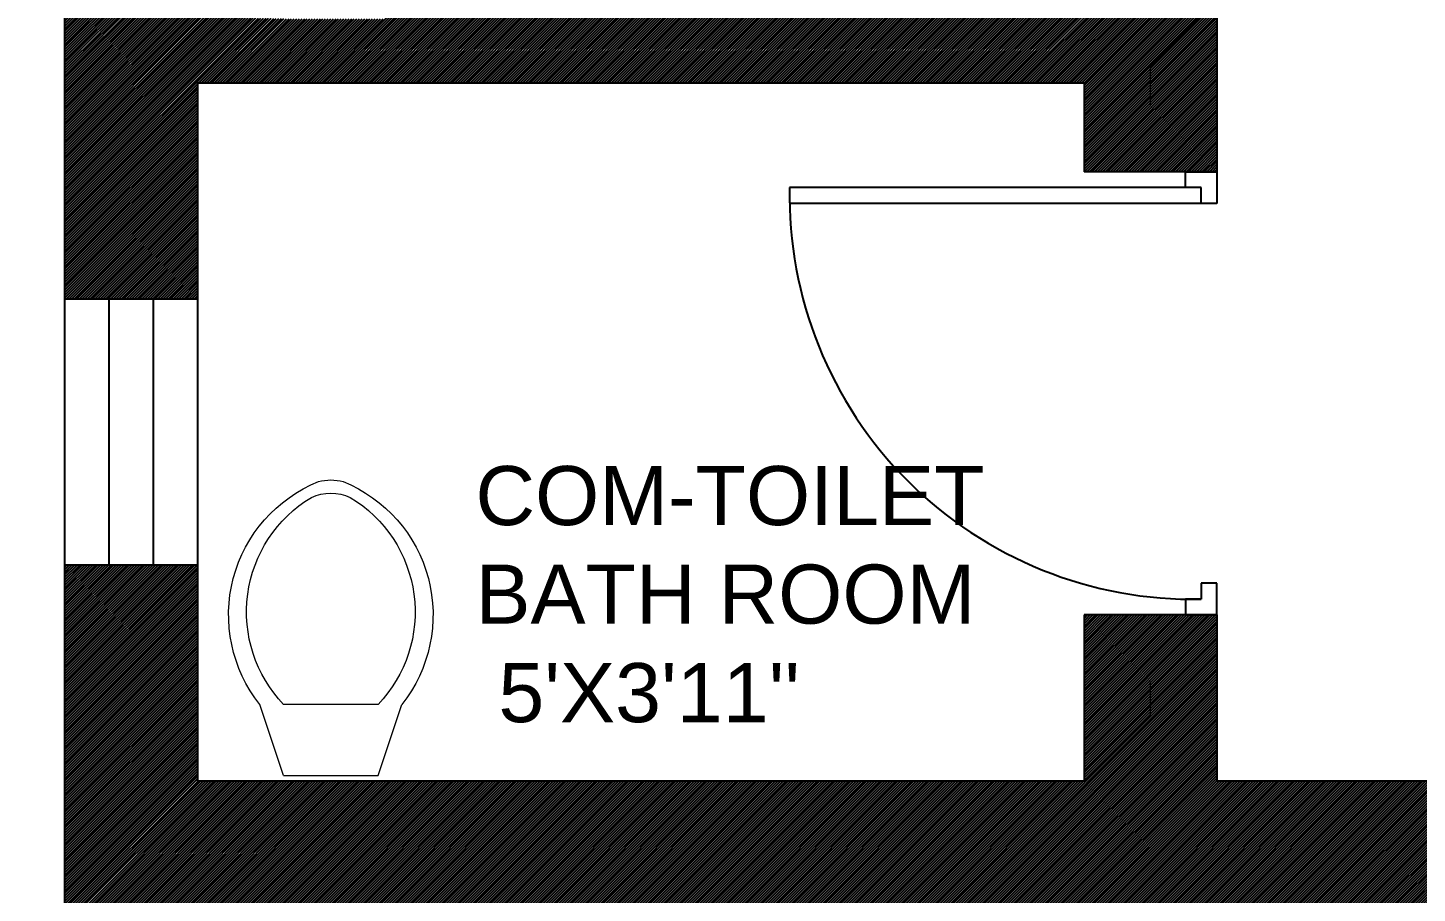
# Model space of a CAD drawing. Header units: inches. Extents: x 2610 to 3060, y 1152 to 1969.
# Drawn here: x 2701.7 to 2795.7, y 1576.5 to 1635.1 of the extents above; entities that cross this region are included whole.
import ezdxf

# ---------------------------------------------------------------- set-up
doc = ezdxf.new("R2010")
doc.units = ezdxf.units.IN
doc.header["$MEASUREMENT"] = 0
doc.layers.add('door', color=54, linetype='Continuous', plot=False)
doc.layers.add('windwo', color=140, linetype='Continuous', plot=False)
doc.layers.add('FURN', color=191, linetype='Continuous', lineweight=13)
doc.layers.add('revised plan$0$fixtures', color=67, linetype='Continuous', lineweight=5)
doc.styles.get("Standard").update_dxf_attribs({"font": 'arial.ttf'})

# ---------------------------------------------------------------- blocks, each defined once
blk = doc.blocks.new('121')
for p, q in [((72.05329907620285, 349.0354496327019), (72.05329907620285, 346.0354496327019)), ((73.55329907620285, 349.0354496327019), (72.05329907620285, 349.0354496327019)), ((73.55329907620285, 347.5354496327019), (73.55329907620285, 349.0354496327019)), ((75.05329907620285, 347.5354496327019), (73.55329907620285, 347.5354496327019)), ((75.05329907620285, 346.0354496327019), (75.05329907620285, 347.5354496327019)), ((72.05329907620285, 346.0354496327019), (75.05329907620285, 346.0354496327019))]:
    blk.add_line(p, q)
blk = doc.blocks.new('222')
for p, q in [((235.053299076203, 347.535449632702), (235.053299076203, 386.535449632702)), ((236.553299076203, 347.535449632702), (236.553299076203, 386.535449632702))]:
    blk.add_line(p, q)
blk.add_arc((235.803299076203, 348.2854496327019), 38.2573522345706, 88.87669728592458, 181.1233027140753)
blk = doc.blocks.new('1.2')
at = {"layer": 'door', "yscale": 0.7142857142855983, "zscale": 0.7142857142855983, "rotation": 270}
for name, p, xscale in [('121', (3458.435163153464, 3468.094790501948), 0.7142857142855983), ('222', (3458.435163153464, 3246.590077535972), -0.7142857142855983), ('121', (3458.435163153464, 3335.16150610739), -0.7142857142855983)]:
    blk.add_blockref(name, p, dxfattribs=dict(at, xscale=xscale))
blk = doc.blocks.new('revised plan$0$w.c')
at = {"layer": 'revised plan$0$fixtures'}
for p, q in [((11.05390877235186, -0.1599125376305892), (6.25390877242171, 1.440087462346128)), ((6.25390877242171, -6.559912537537457), (6.25390877242171, -0.1599125376305892)), ((11.05390877235186, -0.1599125376305892), (11.05390877235186, -6.559912537537457)), ((11.05390877235186, -6.559912537537457), (6.25390877242171, -8.159912537514174))]:
    blk.add_line(p, q, dxfattribs=at)
for centre, radius, start, end in [((0.189512753400777, -6.175562485695991), 9.735216040527508, 51.46910968132466, 157.9714346835322), ((-1.866019738372415e-05, -6.719878602059907), 9.06334330593243, 46.36772544248623, 148.9468239376137), ((-5.746065676328726, -3.359929290803848), 3.199999999953434, 164.8605283245045, 195.1394707720233), ((-4.847263031158946, -3.359929310463485), 3.199999999953434, 155.7318247448754, 204.2681740492271), ((0.1895316759691923, -0.5443125882011373), 9.735227389920917, 202.0284332734241, 308.5307063679092), ((0, 0), 9.06334897705665, 211.0530065772593, 313.632092166817)]:
    blk.add_arc(centre, radius, start, end, dxfattribs=at)

msp = doc.modelspace()

# ---------------------------------------------------------------- hatches: boundary and pattern name
at = {"layer": 'windwo', "true_color": 0x5e67af}
h = msp.add_hatch(dxfattribs=at)
h.set_pattern_fill('ANSI31', color=165)
h.set_pattern_definition([(45, (0, 0), (-0.08838834764831845, 0.08838834764831845), [])])
h.paths.add_polyline_path([(2713.160937442383, 1836.0979914924), (2743.160937442383, 1836.0979914924), (2743.160937442383, 1845.0979914924), (2704.160937442383, 1845.0979914924), (2704.160937442383, 1668.478587984872), (2713.160937442383, 1668.478587984872), (2713.160937442383, 1683.097991492399), (2719.160937442382, 1683.097991492399), (2719.160937442382, 1685.240848635256), (2719.160937442383, 1692.097991492398), (2713.160937442383, 1692.097991492398)], flags=17)
h.paths.add_polyline_path([(2884.160937442384, 1845.097991492399), (2815.160937442383, 1845.0979914924), (2815.160937442383, 1836.097991492399), (2845.160937442383, 1836.097991492399), (2845.160937442383, 1692.0979914924), (2839.17404280725, 1692.0979914924), (2839.174042807249, 1683.097991492399), (2845.160937442383, 1683.097991492399), (2860.147832077528, 1683.0979914924), (2860.147832077528, 1686.097991492449), (2860.147832077517, 1692.0979914924), (2854.160937442383, 1692.0979914924), (2854.160937442384, 1836.097991492399), (2884.160937442384, 1836.097991492399)], flags=17)
h.paths.add_polyline_path([(3018.660937442383, 1845.097991492402), (2971.532312595854, 1845.097991492401), (2971.532312595854, 1851.0979914924), (2962.532312595855, 1851.0979914924), (2962.532312595855, 1845.097991492399), (2956.160937442384, 1845.097991492399), (2956.160937442384, 1836.097991492399), (2995.160937442383, 1836.097991492399), (2995.160937442383, 1830.097991492399), (2999.660937442383, 1830.097991492399), (2999.660937442383, 1836.097991492399), (3018.660937442383, 1836.097991492399)], flags=17)
h.paths.add_polyline_path([(2971.532312595854, 1881.0979914924), (2962.532312595855, 1881.0979914924), (2962.532312595855, 1875.097991492401), (2971.532312595854, 1875.0979914924)], flags=17)
h.paths.add_polyline_path([(2782.160937442383, 1595.359184477345), (2773.160937442384, 1595.359184477345), (2773.160937442384, 1584.120377462291), (2713.160937442383, 1584.120377462291), (2713.160937442383, 1598.739780969818), (2704.160937442383, 1598.739780969818), (2704.160937442383, 1538.651842045882), (2713.160937442383, 1538.651842045882), (2713.160937442383, 1575.120377462291), (2845.160937442383, 1575.12037746229), (2845.160937442382, 1490.183306629473), (2854.160937442383, 1490.183306629473), (2854.160937442383, 1584.120377462291), (2782.160937442383, 1584.120377462291)], flags=17)
h.paths.add_polyline_path([(2782.160937442384, 1683.097991492399), (2797.174042807259, 1683.097991492399), (2797.174042807259, 1686.09799149245), (2797.174042807249, 1692.097991492399), (2749.160937442383, 1692.097991492399), (2749.160937442383, 1683.097991492399), (2773.160937442383, 1683.097991492399), (2773.160937442383, 1635.859184477345), (2725.832213615721, 1635.859184477345), (2725.782484933834, 1635.709998431685), (2719.382484933928, 1635.709998431685), (2713.160937442383, 1635.859184477345), (2713.160937442383, 1650.478587984872), (2704.160937442383, 1650.478587984872), (2704.160937442383, 1616.739780969818), (2713.160937442383, 1616.739780969818), (2713.160937442383, 1631.359184477345), (2773.160937442383, 1631.359184477345), (2773.160937442383, 1625.359184477345), (2782.160937442383, 1625.359184477345)], flags=17)
h.paths.add_polyline_path([(2854.160937442383, 1436.183306629473), (2845.160937442382, 1436.183306629473), (2845.160937442383, 1430.183306629473), (2713.160937442383, 1430.183306629473), (2713.160937442383, 1466.651842045882), (2704.160937442383, 1466.651842045882), (2704.160937442383, 1328.0979914924), (2862.563985219585, 1328.097991492399), (2862.563985219585, 1337.097991492399), (2713.160937442384, 1337.0979914924), (2713.160937442383, 1421.183306629474), (2817.521394765505, 1421.183306629473), (2817.521394765505, 1421.248347510174), (2848.944483692965, 1421.248347510174), (2854.160937442383, 1421.183306629473)], flags=17)
h.paths.add_polyline_path([(2968.761913860703, 1305.255762560689), (2967.563985219585, 1305.255762560689), (2931.563985219585, 1305.255762560689), (2931.563985219585, 1345.097991492398), (2922.563985219585, 1345.097991492398), (2922.563985219585, 1337.097991492398), (2910.563985219585, 1337.097991492398), (2910.563985219585, 1328.097991492399), (2922.563985219585, 1328.097991492399), (2922.563985219585, 1296.255762560689), (2968.761913860703, 1296.255762560689)], flags=17)
h.paths.add_polyline_path([(3060.160937442383, 1933.0979914924), (2640.160937442383, 1933.0979914924), (2640.160937442383, 1329.0979914924), (2644.160937442383, 1329.097991492401), (2644.160937442383, 1929.0979914924), (2962.532312595854, 1929.0979914924), (2962.532312595854, 1923.0979914924), (2971.532312595854, 1923.0979914924), (2971.532312595854, 1929.097991492399), (3055.660937442383, 1929.0979914924), (3055.660937442383, 1845.097991492403), (3036.660937442383, 1845.097991492403), (3036.660937442383, 1836.097991492398), (3055.660937442383, 1836.097991492398), (3055.660937442383, 1766.347991492399), (2999.660937442383, 1766.347991492399), (2999.660937442383, 1800.097991492399), (2995.160937442383, 1800.097991492399), (2995.160937442383, 1692.0979914924), (2902.147832077517, 1692.0979914924), (2902.147832077517, 1683.0979914924), (2922.563985219585, 1683.0979914924), (2922.563985219585, 1677.0979914924), (2931.563985219585, 1677.0979914924), (2931.563985219585, 1683.0979914924), (2999.660937442383, 1683.0979914924), (3005.660937442383, 1683.0979914924), (3005.660937442383, 1692.097991492399), (2999.660937442383, 1692.097991492399), (2999.660937442383, 1761.847991492399), (3055.660937442383, 1761.847991492399), (3055.660937442383, 1692.0979914924), (3035.660937442383, 1692.0979914924), (3035.660937442383, 1683.0979914924), (3051.660937442383, 1683.0979914924), (3051.660937442383, 1503.0979914924), (2931.563985219585, 1503.097991492398), (2931.563985219585, 1635.097991492399), (2922.563985219586, 1635.097991492399), (2922.563985219586, 1494.097991492398), (2958.660937442382, 1494.097991492399), (2958.660937442382, 1482.097991492399), (2967.660937442383, 1482.097991492398), (2967.660937442383, 1494.097991492399), (3051.660937442383, 1494.0979914924), (3051.660937442383, 1422.0979914924), (2967.660937442384, 1422.097991492399), (2967.660937442383, 1434.097991492398), (2958.660937442383, 1434.097991492399), (2958.660937442383, 1422.097991492399), (2922.563985219585, 1422.097991492399), (2922.563985219585, 1405.097991492398), (2931.563985219585, 1405.097991492398), (2931.563985219585, 1413.097991492398), (3051.660937442383, 1413.0979914924), (3051.660937442383, 1305.25576256069), (3040.761913860703, 1305.25576256069), (3040.761913860703, 1296.25576256069), (3051.660937442383, 1296.25576256069), (3051.660937442383, 1161.5979914924), (2793.160937442383, 1161.5979914924), (2793.160937442383, 1153.0979914924), (3060.160937442383, 1153.0979914924)])

# ---------------------------------------------------------------- linework, layer by layer
for p, q in [((2704.160937442383, 1845.0979914924), (2704.160937442383, 1328.0979914924)), ((2782.160937442384, 1683.097991492399), (2782.160937442383, 1625.359184477345)), ((2773.160937442383, 1631.359184477345), (2713.160937442383, 1631.359184477345)), ((2713.160937442383, 1631.359184477345), (2713.160937442383, 1584.120377462291)), ((2773.160937442383, 1631.359184477345), (2773.160937442383, 1625.359184477345)), ((2782.160937442383, 1625.359184477345), (2773.160937442383, 1625.359184477345)), ((2782.160937442383, 1595.359184477345), (2773.160937442384, 1595.359184477345)), ((2773.160937442384, 1595.359184477345), (2773.160937442384, 1584.120377462291)), ((2782.160937442383, 1595.359184477345), (2782.160937442383, 1584.120377462291)), ((2773.160937442384, 1584.120377462291), (2713.160937442383, 1584.120377462291)), ((2854.160937442383, 1584.120377462291), (2782.160937442383, 1584.120377462291))]:
    msp.add_line(p, q)
at = {"layer": 'windwo'}
for p, q in [((2713.160937442383, 1616.739780969818), (2704.160937442383, 1616.739780969818)), ((2707.160937442383, 1616.739780969818), (2707.160937442384, 1598.739780969818)), ((2710.160937442383, 1616.739780969818), (2710.160937442384, 1598.739780969818)), ((2713.160937442383, 1598.739780969818), (2704.160937442383, 1598.739780969818))]:
    msp.add_line(p, q, dxfattribs=at)

# ---------------------------------------------------------------- block references
at = {"layer": 'door', "xscale": -1}
msp.add_blockref('1.2', (6487.76427890488, -1791.268963827324), dxfattribs=at)
at = {"layer": 'FURN', "color": 0, "lineweight": 50, "xscale": -1, "rotation": 90}
msp.add_blockref('revised plan$0$w.c', (2718.822007517242, 1595.553904912278), dxfattribs=at)

# ---------------------------------------------------------------- texts
at = {"insert": (2731.970731896506, 1605.440678735175), "char_height": 4, "attachment_point": 1}
msp.add_mtext_dynamic_manual_height_columns("COM-TOILET\\PBATH ROOM \\P 5'X3'11''     ", width=60.33235304173468, gutter_width=1, heights=[28.25634285683971], dxfattribs=at)

doc.saveas('drawing.dxf')
